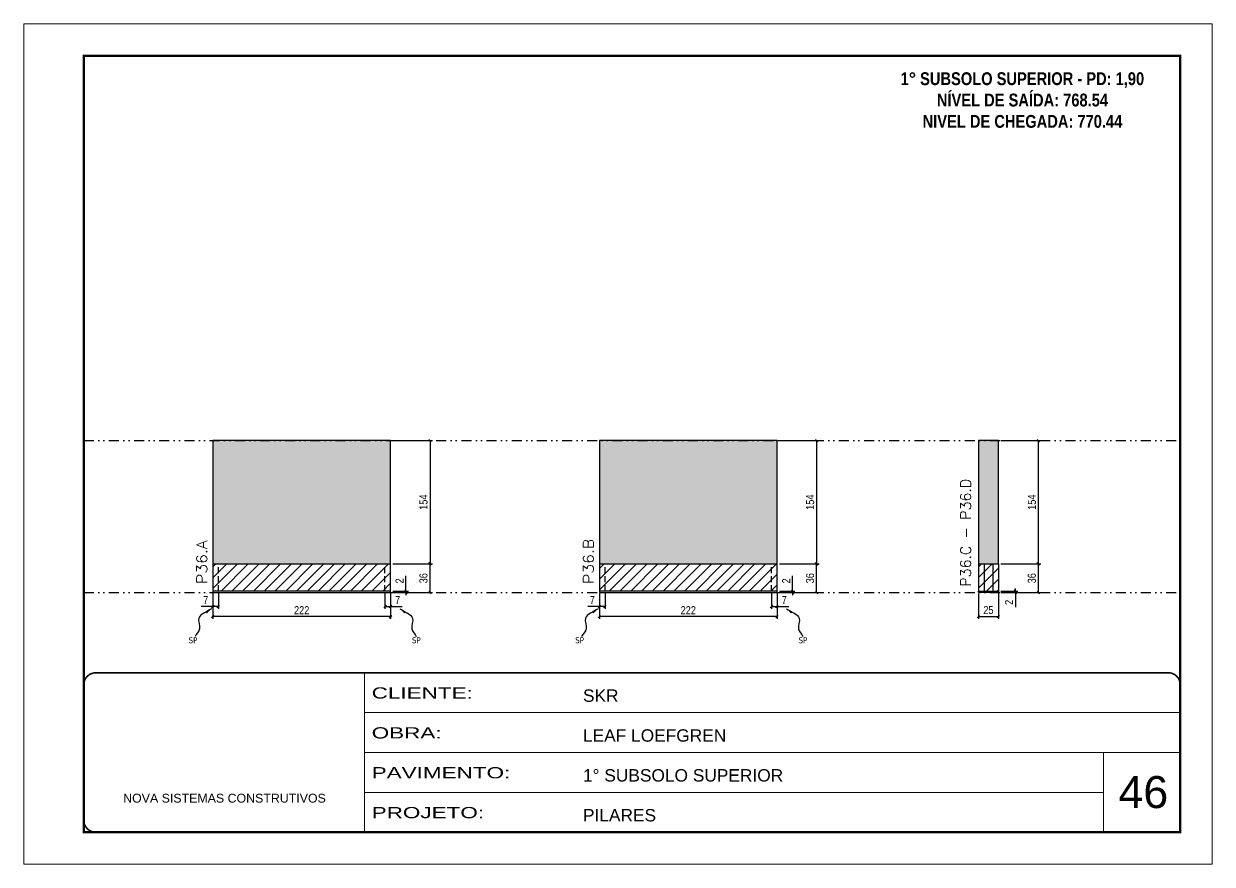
# Model space of a CAD drawing. Extents: x 14400 to 27878, y -21631 to 6985.
# Drawn here: x 15998 to 17483, y -6700 to -5650 of the extents above; entities that cross this region are included whole.
import ezdxf

# ---------------------------------------------------------------- set-up
doc = ezdxf.new("R2010")
doc.units = 0
for name, pattern in [('CONTINUO', [0]), ('DASHED', [0.75, 0.5, -0.25]), ('DIVIDE2', [0.625, 0.25, -0.125, 0, -0.125, 0, -0.125]), ('HIDDEN', [0.375, 0.25, -0.125])]:
    doc.linetypes.add(name, pattern=pattern)
for name, color, linetype, lineweight in [('CARIMBO', 255, 'Continuous', 9), ('Folhas', 255, 'Continuous', 9), ('Hachura', 251, 'Continuous', 9), ('SARRAFO DE PRESSAO', 251, 'DASHED', 9), ('Texto Seção', 7, 'Continuous', 15)]:
    doc.layers.add(name, color=color, linetype=linetype, lineweight=lineweight)
for name, color, linetype in [('COTA', 241, 'Continuous'), ('NOMENCLATURA', 7, 'Continuous'), ('Nível', 160, 'Continuous'), ('Painéis', 200, 'Continuous'), ('SARR_2.2x7', 40, 'Continuous'), ('Sarrafo de Pressão', 42, 'HIDDEN'), ('texto', 7, 'Continuous')]:
    doc.layers.add(name, color=color, linetype=linetype)
doc.styles.add('ARIAL', font='arial.ttf')
doc.styles.add('COTA TECNICA', font='techl___.ttf', dxfattribs={"height": 10})
doc.styles.add('COTA TECNICA-50', font='techl___.ttf', dxfattribs={"height": 10})
doc.styles.add('REGUA-120', font='ROMANS.shx', dxfattribs={"height": 15})
doc.styles.add('ROMANC', font='techb___.ttf', dxfattribs={"height": 2.5})
doc.styles.get("Standard").update_dxf_attribs({"font": 'arial.ttf'})
doc.styles.add('Tecnologia', font='')
doc.styles.get('Tecnologia').set_extended_font_data('Forgotten Futurist')
doc.dimstyles.new('COTA PAINEL-50', dxfattribs={"dimtxt": 10, "dimasz": 3, "dimexe": 3, "dimexo": 3, "dimgap": 3, "dimtad": 1, "dimdec": 1, "dimzin": 12, "dimdsep": 46, "dimtxsty": 'COTA TECNICA-50', "dimblk1": 'OBLIQUE', "dimblk2": 'OBLIQUE', "dimsah": 1, "dimcen": 0.9, "dimclrd": 4, "dimclre": 4, "dimclrt": 240, "dimadec": 1, "dimazin": 3, "dimtfac": 1, "dimtdec": 1, "dimtmove": 0, "dimatfit": 3, "dimfxl": 1, "dimtolj": 1, "dimtzin": 12, "dimarcsym": 0})
doc.dimstyles.new('PAINEL', dxfattribs={"dimtxt": 10, "dimasz": 3, "dimexe": 3, "dimexo": 3, "dimgap": 3, "dimtad": 1, "dimdec": 1, "dimzin": 12, "dimdsep": 46, "dimtxsty": 'COTA TECNICA', "dimblk1": 'OBLIQUE', "dimblk2": 'OBLIQUE', "dimsah": 1, "dimcen": 0.9, "dimclrd": 4, "dimclre": 4, "dimclrt": 240, "dimadec": 1, "dimazin": 3, "dimtfac": 1, "dimtdec": 1, "dimtmove": 0, "dimatfit": 3, "dimfxl": 1, "dimtolj": 1, "dimtzin": 12, "dimarcsym": 0})
doc.dimstyles.get("Standard").update_dxf_attribs({"dimtxt": 0.18, "dimasz": 0.18, "dimexe": 0.18, "dimexo": 0.0625, "dimgap": 0.09, "dimtad": 0, "dimtih": 1, "dimtoh": 1, "dimdec": 4, "dimzin": 0, "dimdsep": 46, "dimtxsty": 'Standard', "dimcen": 0.09, "dimadec": 0, "dimazin": 0, "dimtfac": 1, "dimtdec": 4, "dimtofl": 0, "dimtmove": 0, "dimatfit": 3, "dimfxl": 1, "dimtolj": 1, "dimtzin": 0, "dimarcsym": 0})

# ---------------------------------------------------------------- blocks, each defined once
blk = doc.blocks.new('9999999999')
at = {"color": 30, "linetype": 'CONTINUO'}
for p, q in [((98564.6, 34230.2), (98564.6, 34429.4)), ((98564.6, 34379.6), (99584, 34379.6)), ((98564.6, 34329.8), (99488, 34329.8)), ((99584, 34329.8), (99488, 34329.8)), ((99488, 34329.8), (99488, 34230.2)), ((98564.6, 34280), (99488, 34280))]:
    blk.add_line(p, q, dxfattribs=at)
at = {"color": 30, "linetype": 'CONTINUO', "const_width": 2}
blk.add_lwpolyline([(99584, 34230.2), (99584, 34414.4, 0.414214), (99569, 34429.4), (98229, 34429.4, 0.414214), (98214, 34414.4), (98214, 34245.2, 0.414214), (98229, 34230.2), (99584, 34230.2)], format="xyb", dxfattribs=at)
at = {"layer": 'Folhas'}
blk.add_lwpolyline([(98139, 34190.2), (99624, 34190.2), (99624, 35240.2), (98139, 35240.2)], close=True, dxfattribs=at)
at = {"layer": 'Folhas', "color": 30, "const_width": 3}
blk.add_lwpolyline([(98214, 34230.2), (99584, 34230.2), (99584, 35200.2), (98214, 35200.2)], close=True, dxfattribs=at)
at = {"color": 7, "linetype": 'Continuous', "ltscale": 5, "style": 'ARIAL'}
for s, height, p in [('SKR', 15.48, (98837.7, 34393.1)), ('LEAF LOEFGREN', 15.483, (98837.7, 34343.3)), ('1° SUBSOLO SUPERIOR', 15.483, (98837.7, 34293.5)), ('NOVA SISTEMAS CONSTRUTIVOS', 11.059, (98263.2, 34267.2)), ('PILARES', 15.48, (98837.7, 34243.7))]:
    blk.add_text(s, height=height, dxfattribs=at).set_placement(p)
at = {"layer": 'Folhas', "color": 7, "style": 'Tecnologia', "width": 1.5}
for s, p in [('CLIENTE:', (98573.7, 34397.2)), ('OBRA:', (98573.7, 34347.3)), ('PAVIMENTO:', (98573.7, 34297.5)), ('PROJETO:', (98573.7, 34247.7))]:
    blk.add_text(s, height=14, dxfattribs=at).set_placement(p)
blk = doc.blocks.new('_Oblique')
at = {"color": 0, "linetype": 'ByBlock', "lineweight": -2}
blk.add_line((-0.5, -0.5), (0.5, 0.5), dxfattribs=at)
blk = doc.blocks.new('*D4659')
at = {"layer": 'COTA', "color": 4, "lineweight": -2, "transparency": 16777216}
for p, q in [((16234.7, -6361.3), (16234.7, -6393.2)), ((16456.7, -6361.3), (16456.7, -6393.2)), ((16456.7, -6390.2), (16234.7, -6390.2))]:
    blk.add_line(p, q, dxfattribs=at)
at = {"layer": 'Defpoints', "color": 0, "transparency": 16777216}
for p in [(16234.7, -6358.3), (16456.7, -6358.3), (16234.7, -6390.2)]:
    blk.add_point(p, dxfattribs=at)
at = {"layer": 'COTA', "color": 4, "lineweight": -2, "transparency": 16777216, "xscale": 3, "yscale": 3, "zscale": 3, "rotation": 180}
blk.add_blockref('_Oblique', (16234.7, -6390.2), dxfattribs=at)
at = {"layer": 'COTA', "color": 4, "lineweight": -2, "transparency": 16777216, "xscale": 3, "yscale": 3, "zscale": 3}
blk.add_blockref('_Oblique', (16456.7, -6390.2), dxfattribs=at)
at = {"layer": 'COTA', "color": 240, "transparency": 16777216, "insert": (16345.7, -6382.2), "char_height": 10, "attachment_point": 5, "style": 'COTA TECNICA'}
blk.add_mtext('\\A1;222', dxfattribs=at)
blk = doc.blocks.new('*D4660')
at = {"layer": 'COTA', "color": 4, "lineweight": -2, "transparency": 16777216}
for p, q in [((16449.7, -6361.3), (16449.7, -6380.6)), ((16456.7, -6363.3), (16456.7, -6380.6)), ((16449.7, -6377.6), (16456.7, -6377.6)), ((16456.7, -6377.6), (16471.4, -6377.6))]:
    blk.add_line(p, q, dxfattribs=at)
at = {"layer": 'Defpoints', "color": 0, "transparency": 16777216}
for p in [(16449.7, -6358.3), (16456.7, -6360.3), (16456.7, -6377.6)]:
    blk.add_point(p, dxfattribs=at)
at = {"layer": 'COTA', "color": 4, "lineweight": -2, "transparency": 16777216, "xscale": 3, "yscale": 3, "zscale": 3, "rotation": 180}
blk.add_blockref('_Oblique', (16449.7, -6377.6), dxfattribs=at)
at = {"layer": 'COTA', "color": 4, "lineweight": -2, "transparency": 16777216, "xscale": 3, "yscale": 3, "zscale": 3}
blk.add_blockref('_Oblique', (16456.7, -6377.6), dxfattribs=at)
at = {"layer": 'COTA', "color": 240, "transparency": 16777216, "insert": (16465.6, -6369.5), "char_height": 10, "attachment_point": 5, "style": 'COTA TECNICA-50'}
blk.add_mtext('\\A1;7', dxfattribs=at)
blk = doc.blocks.new('*D4661')
at = {"layer": 'COTA', "color": 4, "lineweight": -2, "transparency": 16777216}
for p, q in [((16234.7, -6363.3), (16234.7, -6380.6)), ((16241.7, -6361.3), (16241.7, -6380.6)), ((16234.7, -6377.6), (16220, -6377.6)), ((16241.7, -6377.6), (16234.7, -6377.6))]:
    blk.add_line(p, q, dxfattribs=at)
at = {"layer": 'Defpoints', "color": 0, "transparency": 16777216}
for p in [(16234.7, -6360.3), (16241.7, -6358.3), (16234.7, -6377.6)]:
    blk.add_point(p, dxfattribs=at)
at = {"layer": 'COTA', "color": 4, "lineweight": -2, "transparency": 16777216, "xscale": 3, "yscale": 3, "zscale": 3, "rotation": 180}
blk.add_blockref('_Oblique', (16234.7, -6377.6), dxfattribs=at)
at = {"layer": 'COTA', "color": 4, "lineweight": -2, "transparency": 16777216, "xscale": 3, "yscale": 3, "zscale": 3}
blk.add_blockref('_Oblique', (16241.7, -6377.6), dxfattribs=at)
at = {"layer": 'COTA', "color": 240, "transparency": 16777216, "insert": (16225.8, -6369.5), "char_height": 10, "attachment_point": 5, "style": 'COTA TECNICA-50'}
blk.add_mtext('\\A1;7', dxfattribs=at)
blk = doc.blocks.new('*D4662')
at = {"layer": 'COTA', "color": 4, "lineweight": -2, "transparency": 16777216}
for p, q in [((16476, -6358.3), (16476, -6339.5)), ((16459.7, -6358.3), (16479, -6358.3)), ((16459.7, -6360.3), (16479, -6360.3)), ((16476, -6360.3), (16476, -6358.3)), ((16476, -6360.3), (16476, -6363.3))]:
    blk.add_line(p, q, dxfattribs=at)
at = {"layer": 'Defpoints', "color": 0, "transparency": 16777216}
for p in [(16456.7, -6358.3), (16456.7, -6360.3), (16476, -6360.3)]:
    blk.add_point(p, dxfattribs=at)
at = {"layer": 'COTA', "color": 4, "lineweight": -2, "transparency": 16777216, "xscale": 3, "yscale": 3, "zscale": 3}
for p, rotation in [((16476, -6358.3), 270), ((16476, -6360.3), 90)]:
    blk.add_blockref('_Oblique', p, dxfattribs=dict(at, rotation=rotation))
at = {"layer": 'COTA', "color": 240, "transparency": 16777216, "insert": (16468, -6345.6), "char_height": 10, "attachment_point": 5, "rotation": 90, "style": 'COTA TECNICA-50'}
blk.add_mtext('\\A1;2', dxfattribs=at)
blk = doc.blocks.new('*D4663')
at = {"layer": 'COTA', "color": 4, "linetype": 'ByBlock', "lineweight": -2, "transparency": 16777216}
for p, q in [((16459.7, -6324.3), (16509.1, -6324.3)), ((16506.1, -6360.3), (16506.1, -6324.3)), ((16459.7, -6360.3), (16509.1, -6360.3))]:
    blk.add_line(p, q, dxfattribs=at)
at = {"layer": 'Defpoints', "color": 0, "linetype": 'ByBlock', "transparency": 16777216}
for p in [(16456.7, -6324.3), (16506.1, -6324.3), (16456.7, -6360.3)]:
    blk.add_point(p, dxfattribs=at)
at = {"layer": 'COTA', "color": 4, "linetype": 'ByBlock', "lineweight": -2, "transparency": 16777216, "xscale": 3, "yscale": 3, "zscale": 3}
for p, rotation in [((16506.1, -6324.3), 90), ((16506.1, -6360.3), 270)]:
    blk.add_blockref('_Oblique', p, dxfattribs=dict(at, rotation=rotation))
at = {"layer": 'COTA', "color": 240, "linetype": 'ByBlock', "transparency": 16777216, "insert": (16497.9, -6342.3), "char_height": 10, "attachment_point": 5, "rotation": 90, "style": 'COTA TECNICA'}
blk.add_mtext('\\A1;36', dxfattribs=at)
blk = doc.blocks.new('*D4664')
at = {"layer": 'COTA', "color": 4, "linetype": 'ByBlock', "lineweight": -2, "transparency": 16777216}
for p, q in [((16459.7, -6324.3), (16509.1, -6324.3)), ((16506.1, -6360.3), (16506.1, -6324.3)), ((16459.7, -6360.3), (16509.1, -6360.3))]:
    blk.add_line(p, q, dxfattribs=at)
at = {"layer": 'Defpoints', "color": 0, "linetype": 'ByBlock', "transparency": 16777216}
for p in [(16456.7, -6324.3), (16506.1, -6324.3), (16456.7, -6360.3)]:
    blk.add_point(p, dxfattribs=at)
at = {"layer": 'COTA', "color": 4, "linetype": 'ByBlock', "lineweight": -2, "transparency": 16777216, "xscale": 3, "yscale": 3, "zscale": 3}
for p, rotation in [((16506.1, -6324.3), 90), ((16506.1, -6360.3), 270)]:
    blk.add_blockref('_Oblique', p, dxfattribs=dict(at, rotation=rotation))
at = {"layer": 'COTA', "color": 240, "linetype": 'ByBlock', "transparency": 16777216, "insert": (16497.9, -6342.3), "char_height": 10, "attachment_point": 5, "rotation": 90, "style": 'COTA TECNICA'}
blk.add_mtext('\\A1;36', dxfattribs=at)
blk = doc.blocks.new('*D4665')
at = {"layer": 'COTA', "color": 4, "lineweight": -2, "transparency": 16777216}
for p, q in [((16459.7, -6170.3), (16509.1, -6170.3)), ((16506.1, -6170.3), (16506.1, -6324.3)), ((16459.7, -6324.3), (16509.1, -6324.3))]:
    blk.add_line(p, q, dxfattribs=at)
at = {"layer": 'Defpoints', "color": 0, "transparency": 16777216}
for p in [(16456.7, -6170.3), (16456.7, -6324.3), (16506.1, -6324.3)]:
    blk.add_point(p, dxfattribs=at)
at = {"layer": 'COTA', "color": 4, "lineweight": -2, "transparency": 16777216, "xscale": 3, "yscale": 3, "zscale": 3}
for p, rotation in [((16506.1, -6170.3), 90), ((16506.1, -6324.3), 270)]:
    blk.add_blockref('_Oblique', p, dxfattribs=dict(at, rotation=rotation))
at = {"layer": 'COTA', "color": 240, "transparency": 16777216, "insert": (16498, -6247.3), "char_height": 10, "attachment_point": 5, "rotation": 90, "style": 'COTA TECNICA'}
blk.add_mtext('\\A1;154', dxfattribs=at)
blk = doc.blocks.new('*D4666')
at = {"layer": 'COTA', "color": 4, "lineweight": -2, "transparency": 16777216}
for p, q in [((16717.8, -6361.3), (16717.8, -6393.2)), ((16939.8, -6361.3), (16939.8, -6393.2)), ((16939.8, -6390.2), (16717.8, -6390.2))]:
    blk.add_line(p, q, dxfattribs=at)
at = {"layer": 'Defpoints', "color": 0, "transparency": 16777216}
for p in [(16717.8, -6358.3), (16939.8, -6358.3), (16717.8, -6390.2)]:
    blk.add_point(p, dxfattribs=at)
at = {"layer": 'COTA', "color": 4, "lineweight": -2, "transparency": 16777216, "xscale": 3, "yscale": 3, "zscale": 3, "rotation": 180}
blk.add_blockref('_Oblique', (16717.8, -6390.2), dxfattribs=at)
at = {"layer": 'COTA', "color": 4, "lineweight": -2, "transparency": 16777216, "xscale": 3, "yscale": 3, "zscale": 3}
blk.add_blockref('_Oblique', (16939.8, -6390.2), dxfattribs=at)
at = {"layer": 'COTA', "color": 240, "transparency": 16777216, "insert": (16828.8, -6382.2), "char_height": 10, "attachment_point": 5, "style": 'COTA TECNICA'}
blk.add_mtext('\\A1;222', dxfattribs=at)
blk = doc.blocks.new('*D4667')
at = {"layer": 'COTA', "color": 4, "lineweight": -2, "transparency": 16777216}
for p, q in [((16932.8, -6361.3), (16932.8, -6380.6)), ((16939.8, -6363.3), (16939.8, -6380.6)), ((16932.8, -6377.6), (16939.8, -6377.6)), ((16939.8, -6377.6), (16954.5, -6377.6))]:
    blk.add_line(p, q, dxfattribs=at)
at = {"layer": 'Defpoints', "color": 0, "transparency": 16777216}
for p in [(16932.8, -6358.3), (16939.8, -6360.3), (16939.8, -6377.6)]:
    blk.add_point(p, dxfattribs=at)
at = {"layer": 'COTA', "color": 4, "lineweight": -2, "transparency": 16777216, "xscale": 3, "yscale": 3, "zscale": 3, "rotation": 180}
blk.add_blockref('_Oblique', (16932.8, -6377.6), dxfattribs=at)
at = {"layer": 'COTA', "color": 4, "lineweight": -2, "transparency": 16777216, "xscale": 3, "yscale": 3, "zscale": 3}
blk.add_blockref('_Oblique', (16939.8, -6377.6), dxfattribs=at)
at = {"layer": 'COTA', "color": 240, "transparency": 16777216, "insert": (16948.7, -6369.5), "char_height": 10, "attachment_point": 5, "style": 'COTA TECNICA-50'}
blk.add_mtext('\\A1;7', dxfattribs=at)
blk = doc.blocks.new('*D4668')
at = {"layer": 'COTA', "color": 4, "lineweight": -2, "transparency": 16777216}
for p, q in [((16717.8, -6363.3), (16717.8, -6380.6)), ((16724.8, -6361.3), (16724.8, -6380.6)), ((16717.8, -6377.6), (16703.1, -6377.6)), ((16724.8, -6377.6), (16717.8, -6377.6))]:
    blk.add_line(p, q, dxfattribs=at)
at = {"layer": 'Defpoints', "color": 0, "transparency": 16777216}
for p in [(16717.8, -6360.3), (16724.8, -6358.3), (16717.8, -6377.6)]:
    blk.add_point(p, dxfattribs=at)
at = {"layer": 'COTA', "color": 4, "lineweight": -2, "transparency": 16777216, "xscale": 3, "yscale": 3, "zscale": 3, "rotation": 180}
blk.add_blockref('_Oblique', (16717.8, -6377.6), dxfattribs=at)
at = {"layer": 'COTA', "color": 4, "lineweight": -2, "transparency": 16777216, "xscale": 3, "yscale": 3, "zscale": 3}
blk.add_blockref('_Oblique', (16724.8, -6377.6), dxfattribs=at)
at = {"layer": 'COTA', "color": 240, "transparency": 16777216, "insert": (16708.9, -6369.5), "char_height": 10, "attachment_point": 5, "style": 'COTA TECNICA-50'}
blk.add_mtext('\\A1;7', dxfattribs=at)
blk = doc.blocks.new('*D4669')
at = {"layer": 'COTA', "color": 4, "lineweight": -2, "transparency": 16777216}
for p, q in [((16959.1, -6358.3), (16959.1, -6339.5)), ((16942.8, -6358.3), (16962.1, -6358.3)), ((16942.8, -6360.3), (16962.1, -6360.3)), ((16959.1, -6360.3), (16959.1, -6358.3)), ((16959.1, -6360.3), (16959.1, -6363.3))]:
    blk.add_line(p, q, dxfattribs=at)
at = {"layer": 'Defpoints', "color": 0, "transparency": 16777216}
for p in [(16939.8, -6358.3), (16939.8, -6360.3), (16959.1, -6360.3)]:
    blk.add_point(p, dxfattribs=at)
at = {"layer": 'COTA', "color": 4, "lineweight": -2, "transparency": 16777216, "xscale": 3, "yscale": 3, "zscale": 3}
for p, rotation in [((16959.1, -6358.3), 270), ((16959.1, -6360.3), 90)]:
    blk.add_blockref('_Oblique', p, dxfattribs=dict(at, rotation=rotation))
at = {"layer": 'COTA', "color": 240, "transparency": 16777216, "insert": (16951.1, -6345.6), "char_height": 10, "attachment_point": 5, "rotation": 90, "style": 'COTA TECNICA-50'}
blk.add_mtext('\\A1;2', dxfattribs=at)
blk = doc.blocks.new('*D4670')
at = {"layer": 'COTA', "color": 4, "linetype": 'ByBlock', "lineweight": -2, "transparency": 16777216}
for p, q in [((16942.8, -6324.3), (16992.2, -6324.3)), ((16989.2, -6360.3), (16989.2, -6324.3)), ((16942.8, -6360.3), (16992.2, -6360.3))]:
    blk.add_line(p, q, dxfattribs=at)
at = {"layer": 'Defpoints', "color": 0, "linetype": 'ByBlock', "transparency": 16777216}
for p in [(16939.8, -6324.3), (16989.2, -6324.3), (16939.8, -6360.3)]:
    blk.add_point(p, dxfattribs=at)
at = {"layer": 'COTA', "color": 4, "linetype": 'ByBlock', "lineweight": -2, "transparency": 16777216, "xscale": 3, "yscale": 3, "zscale": 3}
for p, rotation in [((16989.2, -6324.3), 90), ((16989.2, -6360.3), 270)]:
    blk.add_blockref('_Oblique', p, dxfattribs=dict(at, rotation=rotation))
at = {"layer": 'COTA', "color": 240, "linetype": 'ByBlock', "transparency": 16777216, "insert": (16981, -6342.3), "char_height": 10, "attachment_point": 5, "rotation": 90, "style": 'COTA TECNICA'}
blk.add_mtext('\\A1;36', dxfattribs=at)
blk = doc.blocks.new('*D4671')
at = {"layer": 'COTA', "color": 4, "linetype": 'ByBlock', "lineweight": -2, "transparency": 16777216}
for p, q in [((16942.8, -6324.3), (16992.2, -6324.3)), ((16989.2, -6360.3), (16989.2, -6324.3)), ((16942.8, -6360.3), (16992.2, -6360.3))]:
    blk.add_line(p, q, dxfattribs=at)
at = {"layer": 'Defpoints', "color": 0, "linetype": 'ByBlock', "transparency": 16777216}
for p in [(16939.8, -6324.3), (16989.2, -6324.3), (16939.8, -6360.3)]:
    blk.add_point(p, dxfattribs=at)
at = {"layer": 'COTA', "color": 4, "linetype": 'ByBlock', "lineweight": -2, "transparency": 16777216, "xscale": 3, "yscale": 3, "zscale": 3}
for p, rotation in [((16989.2, -6324.3), 90), ((16989.2, -6360.3), 270)]:
    blk.add_blockref('_Oblique', p, dxfattribs=dict(at, rotation=rotation))
at = {"layer": 'COTA', "color": 240, "linetype": 'ByBlock', "transparency": 16777216, "insert": (16981, -6342.3), "char_height": 10, "attachment_point": 5, "rotation": 90, "style": 'COTA TECNICA'}
blk.add_mtext('\\A1;36', dxfattribs=at)
blk = doc.blocks.new('*D4672')
at = {"layer": 'COTA', "color": 4, "lineweight": -2, "transparency": 16777216}
for p, q in [((16942.8, -6170.3), (16992.2, -6170.3)), ((16989.2, -6170.3), (16989.2, -6324.3)), ((16942.8, -6324.3), (16992.2, -6324.3))]:
    blk.add_line(p, q, dxfattribs=at)
at = {"layer": 'Defpoints', "color": 0, "transparency": 16777216}
for p in [(16939.8, -6170.3), (16939.8, -6324.3), (16989.2, -6324.3)]:
    blk.add_point(p, dxfattribs=at)
at = {"layer": 'COTA', "color": 4, "lineweight": -2, "transparency": 16777216, "xscale": 3, "yscale": 3, "zscale": 3}
for p, rotation in [((16989.2, -6170.3), 90), ((16989.2, -6324.3), 270)]:
    blk.add_blockref('_Oblique', p, dxfattribs=dict(at, rotation=rotation))
at = {"layer": 'COTA', "color": 240, "transparency": 16777216, "insert": (16981.1, -6247.3), "char_height": 10, "attachment_point": 5, "rotation": 90, "style": 'COTA TECNICA'}
blk.add_mtext('\\A1;154', dxfattribs=at)
blk = doc.blocks.new('*D4673')
at = {"layer": 'COTA', "color": 4, "lineweight": -2, "transparency": 16777216}
for p, q in [((17191.3, -6361.3), (17191.3, -6393.2)), ((17216.3, -6361.3), (17216.3, -6393.2)), ((17191.3, -6390.2), (17216.3, -6390.2))]:
    blk.add_line(p, q, dxfattribs=at)
at = {"layer": 'Defpoints', "color": 0, "transparency": 16777216}
for p in [(17191.3, -6358.3), (17216.3, -6358.3), (17216.3, -6390.2)]:
    blk.add_point(p, dxfattribs=at)
at = {"layer": 'COTA', "color": 4, "lineweight": -2, "transparency": 16777216, "xscale": 3, "yscale": 3, "zscale": 3, "rotation": 180}
blk.add_blockref('_Oblique', (17191.3, -6390.2), dxfattribs=at)
at = {"layer": 'COTA', "color": 4, "lineweight": -2, "transparency": 16777216, "xscale": 3, "yscale": 3, "zscale": 3}
blk.add_blockref('_Oblique', (17216.3, -6390.2), dxfattribs=at)
at = {"layer": 'COTA', "color": 240, "transparency": 16777216, "insert": (17203.8, -6382.1), "char_height": 10, "attachment_point": 5, "style": 'COTA TECNICA'}
blk.add_mtext('\\A1;25', dxfattribs=at)
blk = doc.blocks.new('*D4674')
at = {"layer": 'COTA', "color": 4, "lineweight": -2, "transparency": 16777216}
for p, q in [((17237.5, -6358.3), (17237.5, -6355.3)), ((17219.3, -6358.3), (17240.5, -6358.3)), ((17219.3, -6360.3), (17240.5, -6360.3)), ((17237.5, -6358.3), (17237.5, -6360.3)), ((17237.5, -6360.3), (17237.5, -6378.4))]:
    blk.add_line(p, q, dxfattribs=at)
at = {"layer": 'Defpoints', "color": 0, "transparency": 16777216}
for p in [(17216.3, -6358.3), (17216.3, -6360.3), (17237.5, -6358.3)]:
    blk.add_point(p, dxfattribs=at)
at = {"layer": 'COTA', "color": 4, "lineweight": -2, "transparency": 16777216, "xscale": 3, "yscale": 3, "zscale": 3}
for p, rotation in [((17237.5, -6358.3), 270), ((17237.5, -6360.3), 90)]:
    blk.add_blockref('_Oblique', p, dxfattribs=dict(at, rotation=rotation))
at = {"layer": 'COTA', "color": 240, "transparency": 16777216, "insert": (17229.5, -6372.4), "char_height": 10, "attachment_point": 5, "rotation": 90, "style": 'COTA TECNICA-50'}
blk.add_mtext('\\A1;2', dxfattribs=at)
blk = doc.blocks.new('*D4675')
at = {"layer": 'COTA', "color": 4, "lineweight": -2, "transparency": 16777216}
for p, q in [((17219.3, -6324.3), (17269.3, -6324.3)), ((17266.3, -6360.3), (17266.3, -6324.3)), ((17219.3, -6360.3), (17269.3, -6360.3))]:
    blk.add_line(p, q, dxfattribs=at)
at = {"layer": 'Defpoints', "color": 0, "transparency": 16777216}
for p in [(17216.3, -6324.3), (17266.3, -6324.3), (17216.3, -6360.3)]:
    blk.add_point(p, dxfattribs=at)
at = {"layer": 'COTA', "color": 4, "lineweight": -2, "transparency": 16777216, "xscale": 3, "yscale": 3, "zscale": 3}
for p, rotation in [((17266.3, -6324.3), 90), ((17266.3, -6360.3), 270)]:
    blk.add_blockref('_Oblique', p, dxfattribs=dict(at, rotation=rotation))
at = {"layer": 'COTA', "color": 240, "transparency": 16777216, "insert": (17258.1, -6342.3), "char_height": 10, "attachment_point": 5, "rotation": 90, "style": 'COTA TECNICA-50'}
blk.add_mtext('\\A1;36', dxfattribs=at)
blk = doc.blocks.new('*D4676')
at = {"layer": 'COTA', "color": 4, "lineweight": -2, "transparency": 16777216}
for p, q in [((17219.3, -6170.3), (17269.3, -6170.3)), ((17266.3, -6324.3), (17266.3, -6170.3)), ((17219.3, -6324.3), (17269.3, -6324.3))]:
    blk.add_line(p, q, dxfattribs=at)
at = {"layer": 'Defpoints', "color": 0, "transparency": 16777216}
for p in [(17216.3, -6170.3), (17266.3, -6170.3), (17216.3, -6324.3)]:
    blk.add_point(p, dxfattribs=at)
at = {"layer": 'COTA', "color": 4, "lineweight": -2, "transparency": 16777216, "xscale": 3, "yscale": 3, "zscale": 3}
for p, rotation in [((17266.3, -6170.3), 90), ((17266.3, -6324.3), 270)]:
    blk.add_blockref('_Oblique', p, dxfattribs=dict(at, rotation=rotation))
at = {"layer": 'COTA', "color": 240, "transparency": 16777216, "insert": (17258.2, -6247.3), "char_height": 10, "attachment_point": 5, "rotation": 90, "style": 'COTA TECNICA'}
blk.add_mtext('\\A1;154', dxfattribs=at)

msp = doc.modelspace()

# ---------------------------------------------------------------- hatches: boundary and pattern name
at = {"layer": 'COTA'}
h = msp.add_hatch(dxfattribs=at)
h.set_pattern_fill('AR-CONC', color=256, scale=0.03)
h.set_pattern_definition([(50, (-3156.07, -1148.575), (5.4655401, -0.4781726), [0.5715, -6.2865]), (355, (-3156.07, -1148.575), (-1.0573026, 5.7317054), [0.4572, -5.0292175]), (100.451445, (-3155.6146, -1148.615), (4.4082374, 5.2535326), [0.4857003, -5.3427073]), (46.1842, (-3156.07, -1147.051), (8.1323712, -1.2612698), [0.85725, -9.42975]), (96.635558, (-3155.392, -1147.156), (7.122124, 7.4227837), [0.7285507, -8.0140682]), (351.18415, (-3156.07, -1147.051), (7.122124, 7.4227837), [0.685799, -7.543792]), (21, (-3155.308, -1147.432), (4.5484317, -3.0679559), [0.5715, -6.2865]), (326, (-3155.308, -1147.432), (1.8540609, 5.525639), [0.4572, -5.0292]), (71.451445, (-3154.929, -1147.688), (6.4024926, 2.457683), [0.4857003, -5.3426981]), (37.5, (-3156.07, -1148.5751), (0.0926581, 2.53665117), [0, -4.96824, 0, -5.1054, 0, -5.04825]), (7.5, (-3156.07, -1148.575), (2.00458988, 3.00541724), [0, -2.91084, 0, -4.85394, 0, -1.92405]), (327.5, (-3157.7693, -1148.5751), (4.06771786, -0.17186232), [0, -1.905, 0, -5.9436, 0, -7.8867]), (317.5, (-3158.5313, -1148.575), (4.44387544, 0.7627947), [0, -2.4765, 0, -3.94716, 0, -5.6007])])
h.paths.add_polyline_path([(16456.71, -6170.32), (16234.71, -6170.32), (16234.71, -6324.32), (16456.71, -6324.32)])
h = msp.add_hatch(dxfattribs=at)
h.set_pattern_fill('AR-CONC', color=256, scale=0.03)
h.set_pattern_definition([(50, (-2672.972, -1148.575), (5.4655401, -0.4781726), [0.5715, -6.2865]), (355, (-2672.972, -1148.575), (-1.0573026, 5.7317054), [0.4572, -5.0292175]), (100.451445, (-2672.5165, -1148.615), (4.4082374, 5.2535326), [0.4857003, -5.3427073]), (46.1842, (-2672.972, -1147.051), (8.1323712, -1.2612698), [0.85725, -9.42975]), (96.635558, (-2672.294, -1147.156), (7.122124, 7.4227837), [0.7285507, -8.0140682]), (351.18415, (-2672.972, -1147.051), (7.122124, 7.4227837), [0.685799, -7.543792]), (21, (-2672.21, -1147.432), (4.5484317, -3.0679559), [0.5715, -6.2865]), (326, (-2672.21, -1147.432), (1.8540609, 5.525639), [0.4572, -5.0292]), (71.451445, (-2671.831, -1147.688), (6.4024926, 2.457683), [0.4857003, -5.3426981]), (37.5, (-2672.972, -1148.5751), (0.0926581, 2.53665117), [0, -4.96824, 0, -5.1054, 0, -5.04825]), (7.5, (-2672.972, -1148.575), (2.00458988, 3.00541724), [0, -2.91084, 0, -4.85394, 0, -1.92405]), (327.5, (-2674.6712, -1148.5751), (4.06771786, -0.17186232), [0, -1.905, 0, -5.9436, 0, -7.8867]), (317.5, (-2675.433, -1148.575), (4.44387544, 0.7627947), [0, -2.4765, 0, -3.94716, 0, -5.6007])])
h.paths.add_polyline_path([(16939.81, -6170.32), (16717.81, -6170.32), (16717.81, -6324.32), (16939.81, -6324.32)])
h = msp.add_hatch(dxfattribs=at)
h.set_pattern_fill('AR-CONC', color=256, scale=0.03)
h.set_pattern_definition([(50, (-3046.901, -1148.575), (5.4655401, -0.4781726), [0.5715, -6.2865]), (355, (-3046.901, -1148.575), (-1.0573026, 5.7317054), [0.4572, -5.0292175]), (100.451445, (-3046.4455, -1148.615), (4.4082374, 5.2535326), [0.4857003, -5.3427073]), (46.1842, (-3046.901, -1147.051), (8.1323712, -1.2612698), [0.85725, -9.42975]), (96.635558, (-3046.223, -1147.156), (7.122124, 7.4227837), [0.7285507, -8.0140682]), (351.18415, (-3046.901, -1147.051), (7.122124, 7.4227837), [0.685799, -7.543792]), (21, (-3046.139, -1147.432), (4.5484317, -3.0679559), [0.5715, -6.2865]), (326, (-3046.139, -1147.432), (1.8540609, 5.525639), [0.4572, -5.0292]), (71.451445, (-3045.76, -1147.688), (6.4024926, 2.457683), [0.4857003, -5.3426981]), (37.5, (-3046.901, -1148.5751), (0.0926581, 2.53665117), [0, -4.96824, 0, -5.1054, 0, -5.04825]), (7.5, (-3046.901, -1148.575), (2.00458988, 3.00541724), [0, -2.91084, 0, -4.85394, 0, -1.92405]), (327.5, (-3048.6002, -1148.5751), (4.06771786, -0.17186232), [0, -1.905, 0, -5.9436, 0, -7.8867]), (317.5, (-3049.3622, -1148.575), (4.44387544, 0.76279473), [0, -2.4765, 0, -3.94716, 0, -5.6007])])
h.paths.add_polyline_path([(17216.35, -6170.32), (17191.35, -6170.32), (17191.35, -6324.32), (17216.35, -6324.32)])
at = {"layer": 'Hachura', "linetype": 'ByBlock'}
h = msp.add_hatch(dxfattribs=at)
h.set_pattern_fill('ANSI31', color=256, scale=3)
h.paths.add_polyline_path([(16456.71, -6324.32), (16234.71, -6324.32), (16234.71, -6358.32), (16456.71, -6358.32)])
h.paths.add_polyline_path([(16939.81, -6324.32), (16717.81, -6324.32), (16717.81, -6358.32), (16939.81, -6358.32)])
h.paths.add_polyline_path([(17216.35, -6324.32), (17191.35, -6324.32), (17191.35, -6358.32), (17216.35, -6358.32)])

# ---------------------------------------------------------------- linework, layer by layer
at = {"layer": 'COTA'}
for points in [[(16234.71, -6324.32), (16456.71, -6324.32), (16456.71, -6170.32), (16234.71, -6170.32)], [(16717.81, -6324.32), (16939.81, -6324.32), (16939.81, -6170.32), (16717.81, -6170.32)], [(17191.35, -6324.32), (17216.35, -6324.32), (17216.35, -6170.32), (17191.35, -6170.32)]]:
    msp.add_lwpolyline(points, close=True, dxfattribs=at)
at = {"layer": 'Nível', "color": 4, "linetype": 'DIVIDE2', "ltscale": 50}
for p, q in [((16073.47, -6170.32), (17443.47, -6170.32)), ((16073.47, -6360.32), (17443.47, -6360.32))]:
    msp.add_line(p, q, dxfattribs=at)
at = {"layer": 'Painéis'}
for p, q in [((16234.71, -6324.32), (16234.71, -6358.32)), ((16234.71, -6324.32), (16456.71, -6324.32)), ((16456.71, -6358.32), (16456.71, -6324.32)), ((16717.81, -6324.32), (16717.81, -6358.32)), ((16717.81, -6324.32), (16939.81, -6324.32)), ((16939.81, -6358.32), (16939.81, -6324.32)), ((17191.35, -6324.32), (17191.35, -6358.32)), ((17191.35, -6324.32), (17216.35, -6324.32)), ((17216.35, -6324.32), (17216.35, -6358.32)), ((17191.35, -6358.32), (17216.35, -6358.32)), ((17191.35, -6358.32), (17216.35, -6358.32)), ((17191.35, -6360.32), (17191.35, -6358.32)), ((17216.35, -6360.32), (17191.35, -6360.32)), ((17216.35, -6358.32), (17216.35, -6360.32))]:
    msp.add_line(p, q, dxfattribs=at)
for points in [[(16456.71, -6358.32), (16234.71, -6358.32), (16234.71, -6360.32), (16456.71, -6360.32)], [(16939.81, -6358.32), (16717.81, -6358.32), (16717.81, -6360.32), (16939.81, -6360.32)]]:
    msp.add_lwpolyline(points, close=True, dxfattribs=at)
at = {"layer": 'SARR_2.2x7'}
for p, q in [((17198.35, -6324.32), (17198.35, -6358.32)), ((17209.35, -6324.32), (17209.35, -6358.32))]:
    msp.add_line(p, q, dxfattribs=at)
at = {"layer": 'Sarrafo de Pressão', "ltscale": 30}
for p, q in [((16241.71, -6358.32), (16241.71, -6324.32)), ((16449.71, -6358.32), (16449.71, -6324.32)), ((16724.81, -6358.32), (16724.81, -6324.32)), ((16932.81, -6358.32), (16932.81, -6324.32))]:
    msp.add_line(p, q, dxfattribs=at)

# ---------------------------------------------------------------- block references
at = {"layer": 'SARRAFO DE PRESSAO', "color": 6, "linetype": 'ByBlock'}
msp.add_blockref('9999999999', (-82140.51, -40889.8), dxfattribs=at)

# ---------------------------------------------------------------- texts
at = {"layer": 'CARIMBO', "style": 'ARIAL'}
msp.add_text('46', height=40, dxfattribs=at).set_placement((17366.33, -6629.46))
at = {"layer": 'NOMENCLATURA', "color": 2, "insert": (17246.31, -5683.54), "char_height": 16, "attachment_point": 2, "style": 'ROMANC'}
msp.add_mtext_dynamic_manual_height_columns('\\P1° SUBSOLO SUPERIOR - PD: 1,90\\PNÍVEL DE SAÍDA: 768.54\\PNIVEL DE CHEGADA: 770.44', width=432.3511, gutter_width=1, heights=[0], dxfattribs=at)
at = {"layer": 'texto', "color": 0, "char_height": 7.5, "attachment_point": 5}
for insert in [(16209.93, -6419.81), (16488.96, -6419.81), (16693.03, -6419.81), (16972.05, -6419.81)]:
    msp.add_mtext('{\\fTahoma|b0|i0|c0|p34;\\C4;SP}', dxfattribs=dict(at, insert=insert))
at = {"layer": 'Texto Seção', "style": 'REGUA-120', "width": 1.1}
for s, p in [('P36.A', (16227.46, -6349.55)), ('P36.B', (16710.56, -6349.55))]:
    msp.add_text(s, height=13, rotation=90, dxfattribs=at).set_placement(p)
at = {"layer": 'Texto Seção', "insert": (17181.9, -6352.9), "char_height": 13, "width": 370.6998, "attachment_point": 7, "rotation": 90, "style": 'REGUA-120'}
msp.add_mtext('P36.C - P36.D', dxfattribs=at)

# ---------------------------------------------------------------- dimensions: what is measured, and where the dimension line sits
at = {"layer": 'COTA'}
for base, p1, p2, angle, dimstyle, picture, middle in [((16506.08, -6324.32), (16456.71, -6170.32), (16456.71, -6324.32), 90, 'PAINEL', '*D4665', (16497.97, -6247.32)), ((16989.17, -6324.32), (16939.81, -6170.32), (16939.81, -6324.32), 90, 'PAINEL', '*D4672', (16981.06, -6247.32)), ((17266.34, -6170.32), (17216.35, -6324.32), (17216.35, -6170.32), 90, 'PAINEL', '*D4676', (17258.23, -6247.32)), ((17266.34, -6324.32), (17216.35, -6360.32), (17216.35, -6324.32), 90, 'COTA PAINEL-50', '*D4675', (17258.12, -6342.32)), ((16234.71, -6377.56), (16241.71, -6358.32), (16234.71, -6360.32), 180, 'COTA PAINEL-50', '*D4661', (16225.84, -6369.48)), ((16717.81, -6377.56), (16724.81, -6358.32), (16717.81, -6360.32), 180, 'COTA PAINEL-50', '*D4668', (16708.94, -6369.48))]:
    dim = msp.add_linear_dim(base=base, p1=p1, p2=p2, angle=angle, dimstyle=dimstyle, dxfattribs=at)
    dim.commit()
    dim.dimension.update_dxf_attribs({"geometry": picture, "text_midpoint": middle})
at = {"layer": 'COTA', "linetype": 'ByBlock'}
for p1, p2, picture, middle in [((16456.71, -6360.32), (16456.71, -6324.32), '*D4663', (16497.86, -6342.32)), ((16456.71, -6360.32), (16456.71, -6324.32), '*D4664', (16497.86, -6342.32)), ((16939.81, -6360.32), (16939.81, -6324.32), '*D4670', (16980.95, -6342.32)), ((16939.81, -6360.32), (16939.81, -6324.32), '*D4671', (16980.95, -6342.32))]:
    dim = msp.add_aligned_dim(p1=p1, p2=p2, distance=-49.37, dimstyle='PAINEL', dxfattribs=at)
    dim.commit()
    dim.dimension.update_dxf_attribs({"geometry": picture, "text_midpoint": middle})
at = {"layer": 'COTA'}
for base, p1, p2, picture, middle in [((16475.97, -6360.32), (16456.71, -6358.32), (16456.71, -6360.32), '*D4662', (16475.97, -6345.57)), ((16959.06, -6360.32), (16939.81, -6358.32), (16939.81, -6360.32), '*D4669', (16959.06, -6345.57)), ((17237.54, -6358.32), (17216.35, -6360.32), (17216.35, -6358.32), '*D4674', (17237.54, -6372.37))]:
    dim = msp.add_linear_dim(base=base, p1=p1, p2=p2, angle=90, dimstyle='COTA PAINEL-50', dxfattribs=at)
    dim.commit()
    dim.dimension.update_dxf_attribs({"geometry": picture, "text_midpoint": middle, "dimtype": 160})
for base, p1, p2, picture, middle in [((16234.71, -6390.21), (16456.71, -6358.32), (16234.71, -6358.32), '*D4659', (16345.71, -6382.21)), ((16717.81, -6390.21), (16939.81, -6358.32), (16717.81, -6358.32), '*D4666', (16828.81, -6382.21))]:
    dim = msp.add_linear_dim(base=base, p1=p1, p2=p2, angle=180, dimstyle='PAINEL', override={"dimarcsym": 2}, dxfattribs=at)
    dim.commit()
    dim.dimension.update_dxf_attribs({"geometry": picture, "text_midpoint": middle})
for base, p1, p2, picture, middle in [((16456.71, -6377.56), (16449.71, -6358.32), (16456.71, -6360.32), '*D4660', (16465.57, -6369.48)), ((16939.81, -6377.56), (16932.81, -6358.32), (16939.81, -6360.32), '*D4667', (16948.67, -6369.48))]:
    dim = msp.add_linear_dim(base=base, p1=p1, p2=p2, dimstyle='COTA PAINEL-50', dxfattribs=at)
    dim.commit()
    dim.dimension.update_dxf_attribs({"geometry": picture, "text_midpoint": middle})
dim = msp.add_linear_dim(base=(17216.35, -6390.21), p1=(17191.35, -6358.32), p2=(17216.35, -6358.32), dimstyle='PAINEL', override={"dimarcsym": 2}, dxfattribs=at)
dim.commit()
dim.dimension.update_dxf_attribs({"geometry": '*D4673', "text_midpoint": (17203.85, -6382.1)})

# ---------------------------------------------------------------- leaders
at = {"layer": 'COTA', "path_type": 1}
for points in [[(16232.88, -6380.5), (16217.09, -6392.33), (16218.02, -6405.34), (16212.47, -6415.12)], [(16468.54, -6380.5), (16484.32, -6392.33), (16483.4, -6405.34), (16488.95, -6415.12)], [(16715.98, -6380.5), (16700.19, -6392.33), (16701.12, -6405.34), (16695.56, -6415.12)], [(16951.63, -6380.5), (16967.42, -6392.33), (16966.5, -6405.34), (16972.05, -6415.12)]]:
    msp.add_leader(points, dimstyle='Standard', override={"dimasz": 8}, dxfattribs=at)

doc.saveas('drawing.dxf')
